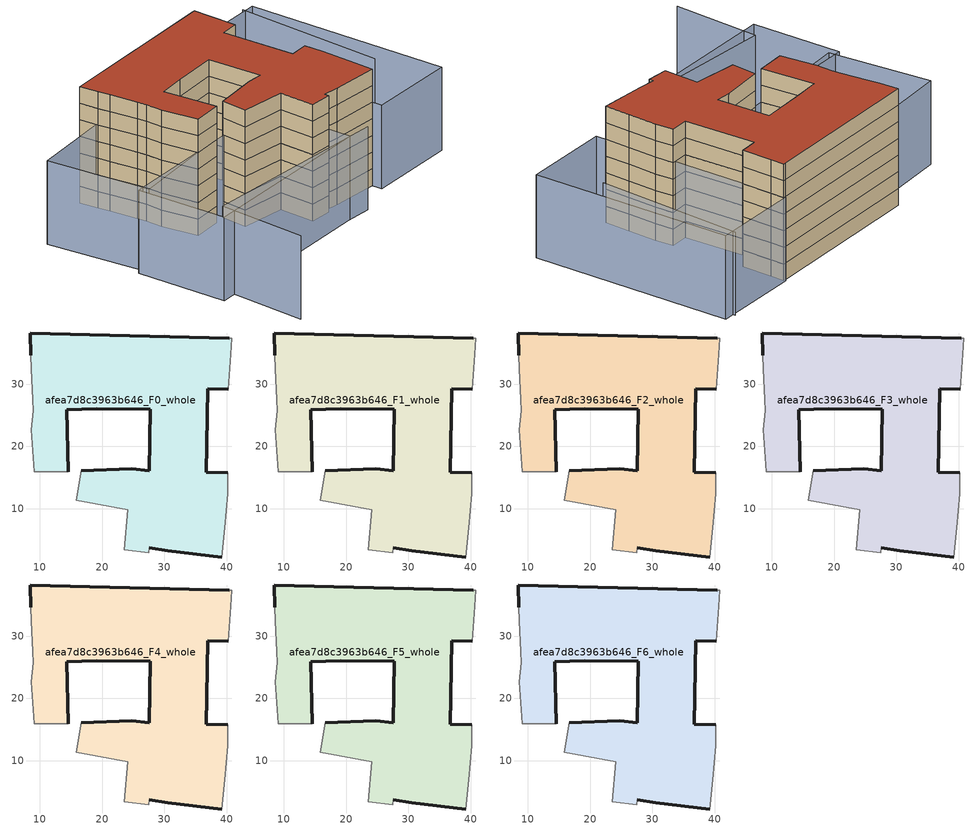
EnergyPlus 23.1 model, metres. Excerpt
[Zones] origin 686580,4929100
afea7d8c3963b646_F0_whole
 floor ground (EU_floor_Construction): 40.84,37.35 40.63,34.75 40.29,29.16 36.96,29.21 36.75,15.84 40.16,15.78 40.18,12.41 39.69,6.97 39.23,2.24 30.54,3.23 27.58,3.72 27.47,2.92 23.53,3.38 24.14,9.86 15.89,11.37 16.62,16.11 24.79,16.39 27.6,16.11 27.72,25.98 19.18,26.05 14.33,25.9 14.57,15.94 9.15,15.96 8.64,22.65 8.96,25.74 8.9,27.48 8.63,32.49 8.52,34.66 8.45,38.2 40.42,37.36 z0
 wall outside (EU_wall_Construction): 40.42,37.36 8.45,38.2 8.52,34.66 / 14.57,15.94 14.33,25.9 19.18,26.05 27.72,25.98 27.6,16.11 24.79,16.39 16.62,16.11 / 27.58,3.72 30.54,3.23 39.23,2.24 / 40.16,15.78 36.75,15.84 36.96,29.21 40.29,29.16 z0:3
 wall adiabatic (EU_wall_Construction): 8.52,34.66 8.63,32.49 8.9,27.48 8.96,25.74 8.64,22.65 9.15,15.96 14.57,15.94 / 16.62,16.11 15.89,11.37 24.14,9.86 23.53,3.38 27.47,2.92 27.58,3.72 / 39.23,2.24 39.69,6.97 40.18,12.41 40.16,15.78 / 40.29,29.16 40.63,34.75 40.84,37.35 40.42,37.36 z0:3
afea7d8c3963b646_F1_whole
 floor to afea7d8c3963b646_F0_whole (EU_floor_Construction): 40.84,37.35 40.63,34.75 40.29,29.16 36.96,29.21 36.75,15.84 40.16,15.78 40.18,12.41 39.69,6.97 39.23,2.24 30.54,3.23 27.58,3.72 27.47,2.92 23.53,3.38 24.14,9.86 15.89,11.37 16.62,16.11 24.79,16.39 27.6,16.11 27.72,25.98 19.18,26.05 14.33,25.9 14.57,15.94 9.15,15.96 8.64,22.65 8.96,25.74 8.9,27.48 8.63,32.49 8.52,34.66 8.45,38.2 40.42,37.36 z3
 wall outside (EU_wall_Construction): 40.42,37.36 8.45,38.2 8.52,34.66 / 14.57,15.94 14.33,25.9 19.18,26.05 27.72,25.98 27.6,16.11 24.79,16.39 16.62,16.11 / 27.58,3.72 30.54,3.23 39.23,2.24 / 40.16,15.78 36.75,15.84 36.96,29.21 40.29,29.16 z3:6
 wall adiabatic (EU_wall_Construction): 8.52,34.66 8.63,32.49 8.9,27.48 8.96,25.74 8.64,22.65 9.15,15.96 14.57,15.94 / 16.62,16.11 15.89,11.37 24.14,9.86 23.53,3.38 27.47,2.92 27.58,3.72 / 39.23,2.24 39.69,6.97 40.18,12.41 40.16,15.78 / 40.29,29.16 40.63,34.75 40.84,37.35 40.42,37.36 z3:6
afea7d8c3963b646_F2_whole
 floor to afea7d8c3963b646_F1_whole (EU_floor_Construction): 40.84,37.35 40.63,34.75 40.29,29.16 36.96,29.21 36.75,15.84 40.16,15.78 40.18,12.41 39.69,6.97 39.23,2.24 30.54,3.23 27.58,3.72 27.47,2.92 23.53,3.38 24.14,9.86 15.89,11.37 16.62,16.11 24.79,16.39 27.6,16.11 27.72,25.98 19.18,26.05 14.33,25.9 14.57,15.94 9.15,15.96 8.64,22.65 8.96,25.74 8.9,27.48 8.63,32.49 8.52,34.66 8.45,38.2 40.42,37.36 z6
 wall outside (EU_wall_Construction): 40.42,37.36 8.45,38.2 8.52,34.66 / 14.57,15.94 14.33,25.9 19.18,26.05 27.72,25.98 27.6,16.11 24.79,16.39 16.62,16.11 / 27.58,3.72 30.54,3.23 39.23,2.24 / 40.16,15.78 36.75,15.84 36.96,29.21 40.29,29.16 z6:9
 wall adiabatic (EU_wall_Construction): 8.52,34.66 8.63,32.49 8.9,27.48 8.96,25.74 8.64,22.65 9.15,15.96 14.57,15.94 / 16.62,16.11 15.89,11.37 24.14,9.86 23.53,3.38 27.47,2.92 27.58,3.72 / 39.23,2.24 39.69,6.97 40.18,12.41 40.16,15.78 / 40.29,29.16 40.63,34.75 40.84,37.35 40.42,37.36 z6:9
afea7d8c3963b646_F3_whole
 floor to afea7d8c3963b646_F2_whole (EU_floor_Construction): 40.84,37.35 40.63,34.75 40.29,29.16 36.96,29.21 36.75,15.84 40.16,15.78 40.18,12.41 39.69,6.97 39.23,2.24 30.54,3.23 27.58,3.72 27.47,2.92 23.53,3.38 24.14,9.86 15.89,11.37 16.62,16.11 24.79,16.39 27.6,16.11 27.72,25.98 19.18,26.05 14.33,25.9 14.57,15.94 9.15,15.96 8.64,22.65 8.96,25.74 8.9,27.48 8.63,32.49 8.52,34.66 8.45,38.2 40.42,37.36 z9
 wall outside (EU_wall_Construction): 40.42,37.36 8.45,38.2 8.52,34.66 / 14.57,15.94 14.33,25.9 19.18,26.05 27.72,25.98 27.6,16.11 24.79,16.39 16.62,16.11 / 27.58,3.72 30.54,3.23 39.23,2.24 / 40.16,15.78 36.75,15.84 36.96,29.21 40.29,29.16 z9:12
 wall adiabatic (EU_wall_Construction): 8.52,34.66 8.63,32.49 8.9,27.48 8.96,25.74 8.64,22.65 9.15,15.96 14.57,15.94 / 16.62,16.11 15.89,11.37 24.14,9.86 23.53,3.38 27.47,2.92 27.58,3.72 / 39.23,2.24 39.69,6.97 40.18,12.41 40.16,15.78 / 40.29,29.16 40.63,34.75 40.84,37.35 40.42,37.36 z9:12
afea7d8c3963b646_F4_whole
 floor to afea7d8c3963b646_F3_whole (EU_floor_Construction): 40.84,37.35 40.63,34.75 40.29,29.16 36.96,29.21 36.75,15.84 40.16,15.78 40.18,12.41 39.69,6.97 39.23,2.24 30.54,3.23 27.58,3.72 27.47,2.92 23.53,3.38 24.14,9.86 15.89,11.37 16.62,16.11 24.79,16.39 27.6,16.11 27.72,25.98 19.18,26.05 14.33,25.9 14.57,15.94 9.15,15.96 8.64,22.65 8.96,25.74 8.9,27.48 8.63,32.49 8.52,34.66 8.45,38.2 40.42,37.36 z12
 wall outside (EU_wall_Construction): 40.42,37.36 8.45,38.2 8.52,34.66 / 14.57,15.94 14.33,25.9 19.18,26.05 27.72,25.98 27.6,16.11 24.79,16.39 16.62,16.11 / 27.58,3.72 30.54,3.23 39.23,2.24 / 40.16,15.78 36.75,15.84 36.96,29.21 40.29,29.16 z12:15
 wall adiabatic (EU_wall_Construction): 8.52,34.66 8.63,32.49 8.9,27.48 8.96,25.74 8.64,22.65 9.15,15.96 14.57,15.94 / 16.62,16.11 15.89,11.37 24.14,9.86 23.53,3.38 27.47,2.92 27.58,3.72 / 39.23,2.24 39.69,6.97 40.18,12.41 40.16,15.78 / 40.29,29.16 40.63,34.75 40.84,37.35 40.42,37.36 z12:15
afea7d8c3963b646_F5_whole
 floor to afea7d8c3963b646_F4_whole (EU_floor_Construction): 40.84,37.35 40.63,34.75 40.29,29.16 36.96,29.21 36.75,15.84 40.16,15.78 40.18,12.41 39.69,6.97 39.23,2.24 30.54,3.23 27.58,3.72 27.47,2.92 23.53,3.38 24.14,9.86 15.89,11.37 16.62,16.11 24.79,16.39 27.6,16.11 27.72,25.98 19.18,26.05 14.33,25.9 14.57,15.94 9.15,15.96 8.64,22.65 8.96,25.74 8.9,27.48 8.63,32.49 8.52,34.66 8.45,38.2 40.42,37.36 z15
 wall outside (EU_wall_Construction): 40.42,37.36 8.45,38.2 8.52,34.66 / 14.57,15.94 14.33,25.9 19.18,26.05 27.72,25.98 27.6,16.11 24.79,16.39 16.62,16.11 / 27.58,3.72 30.54,3.23 39.23,2.24 / 40.16,15.78 36.75,15.84 36.96,29.21 40.29,29.16 z15:18
 wall adiabatic (EU_wall_Construction): 8.52,34.66 8.63,32.49 8.9,27.48 8.96,25.74 8.64,22.65 9.15,15.96 14.57,15.94 / 16.62,16.11 15.89,11.37 24.14,9.86 23.53,3.38 27.47,2.92 27.58,3.72 / 39.23,2.24 39.69,6.97 40.18,12.41 40.16,15.78 / 40.29,29.16 40.63,34.75 40.84,37.35 40.42,37.36 z15:18
afea7d8c3963b646_F6_whole
 floor to afea7d8c3963b646_F5_whole (EU_floor_Construction): 40.84,37.35 40.63,34.75 40.29,29.16 36.96,29.21 36.75,15.84 40.16,15.78 40.18,12.41 39.69,6.97 39.23,2.24 30.54,3.23 27.58,3.72 27.47,2.92 23.53,3.38 24.14,9.86 15.89,11.37 16.62,16.11 24.79,16.39 27.6,16.11 27.72,25.98 19.18,26.05 14.33,25.9 14.57,15.94 9.15,15.96 8.64,22.65 8.96,25.74 8.9,27.48 8.63,32.49 8.52,34.66 8.45,38.2 40.42,37.36 z18
 wall outside (EU_wall_Construction): 40.42,37.36 8.45,38.2 8.52,34.66 / 14.57,15.94 14.33,25.9 19.18,26.05 27.72,25.98 27.6,16.11 24.79,16.39 16.62,16.11 / 27.58,3.72 30.54,3.23 39.23,2.24 / 40.16,15.78 36.75,15.84 36.96,29.21 40.29,29.16 z18:21
 wall adiabatic (EU_wall_Construction): 8.52,34.66 8.63,32.49 8.9,27.48 8.96,25.74 8.64,22.65 9.15,15.96 14.57,15.94 / 16.62,16.11 15.89,11.37 24.14,9.86 23.53,3.38 27.47,2.92 27.58,3.72 / 39.23,2.24 39.69,6.97 40.18,12.41 40.16,15.78 / 40.29,29.16 40.63,34.75 40.84,37.35 40.42,37.36 z18:21
 roof outside (EU_roof_Construction): 39.23,2.24 39.69,6.97 40.18,12.41 40.16,15.78 36.75,15.84 36.96,29.21 40.29,29.16 40.63,34.75 40.84,37.35 40.42,37.36 8.45,38.2 8.52,34.66 8.63,32.49 8.9,27.48 8.96,25.74 8.64,22.65 9.15,15.96 14.57,15.94 14.33,25.9 19.18,26.05 27.72,25.98 27.6,16.11 24.79,16.39 16.62,16.11 15.89,11.37 24.14,9.86 23.53,3.38 27.47,2.92 27.58,3.72 30.54,3.23 z21
shading: -6.44,-13.88 -4.6,2.27 / -4.6,2.27 31.71,-1.85 / 52.35,10.25 55.25,37.48 / 27.31,-1.34 -7.76,-0.02 / -7.76,-0.02 -7.13,16.75 / -7.13,16.75 27.94,15.43 / 27.94,15.43 27.31,-1.34 / 39.16,0.33 40.61,37.55 / 40.61,37.55 57.22,36.91 / 57.22,36.91 55.77,-0.32 / 55.77,-0.32 39.16,0.33 / 9.24,15.96 -5.95,15.51 / -5.95,15.51 -6.51,34.65 / -6.51,34.65 8.67,35.1 / 8.67,35.1 9.24,15.96 z0:15
[Building]
EU S2 Campaign: North Axis=0; Terrain=City; Solar Distribution=FullExterior
[Site:Location]
Bologna: Latitude=44.5; Longitude=11.25; Time Zone=1; Elevation=37
[SizingPeriod:WeatherFileDays]
AnnualSizingPeriod: Begin Month=1; Begin Day of Month=1; End Month=12; End Day of Month=31; Day of Week for Start Day=Monday; Use Weather File Daylight Saving Period=No; Use Weather File Rain and Snow Indicators=No
[MATERIAL]
EU_InternalMass_Material: Roughness=MediumRough; Thickness=0.1; Conductivity=1; Density=1800; Specific Heat=900; Thermal Absorptance=0.9; Solar Absorptance=0.7; Visible Absorptance=0.7
[MATERIAL:NOMASS] Roughness=MediumRough; Thermal Absorptance=0.9; Solar Absorptance=0.7; Visible Absorptance=0.7
Name | Thermal Resistance
EU_wall_NoMass | 0.905828
EU_roof_NoMass | 0.37593
EU_floor_NoMass | 0.67114
[CONSTRUCTION]
EU_wall_Construction: EU_wall_NoMass
EU_roof_Construction: EU_roof_NoMass
EU_floor_Construction: EU_floor_NoMass
EU_InternalMass_Construction: EU_InternalMass_Material
[ZONE] Type=1; Multiplier=1; Ceiling Height=autocalculate; Volume=2291.1; Floor Area=autocalculate; Part of Total Floor Area=Yes
afea7d8c3963b646_F0_whole; afea7d8c3963b646_F1_whole; afea7d8c3963b646_F2_whole; afea7d8c3963b646_F3_whole; afea7d8c3963b646_F4_whole; afea7d8c3963b646_F5_whole; afea7d8c3963b646_F6_whole
[INTERNALMASS] Construction=EU_InternalMass_Construction; Surface Area=763.7
Name | Zone or ZoneList
afea7d8c3963b646_F0_whole_EU_InternalMass | afea7d8c3963b646_F0_whole
afea7d8c3963b646_F1_whole_EU_InternalMass | afea7d8c3963b646_F1_whole
afea7d8c3963b646_F2_whole_EU_InternalMass | afea7d8c3963b646_F2_whole
afea7d8c3963b646_F3_whole_EU_InternalMass | afea7d8c3963b646_F3_whole
afea7d8c3963b646_F4_whole_EU_InternalMass | afea7d8c3963b646_F4_whole
afea7d8c3963b646_F5_whole_EU_InternalMass | afea7d8c3963b646_F5_whole
afea7d8c3963b646_F6_whole_EU_InternalMass | afea7d8c3963b646_F6_whole
[OTHEREQUIPMENT] Fuel Type=Electricity; Design Level Calculation Method=Watts/Area; Power per Zone Floor Area=1; Fraction Latent=0; Fraction Radiant=0; Fraction Lost=0; Carbon Dioxide Generation Rate=0; EndUse Subcategory=EU_Step8_InternalGains
Name | Zone or ZoneList or Space or SpaceList | Schedule
EU_Step8_InternalGain_afea7d8c3963b646_F0_whole_f000 | afea7d8c3963b646_F0_whole | EU_Step8_GainSchedule_afea7d8c3963b646_F0_whole_f000
EU_Step8_InternalGain_afea7d8c3963b646_F1_whole_f000 | afea7d8c3963b646_F1_whole | EU_Step8_GainSchedule_afea7d8c3963b646_F1_whole_f000
EU_Step8_InternalGain_afea7d8c3963b646_F2_whole_f000 | afea7d8c3963b646_F2_whole | EU_Step8_GainSchedule_afea7d8c3963b646_F2_whole_f000
EU_Step8_InternalGain_afea7d8c3963b646_F3_whole_f000 | afea7d8c3963b646_F3_whole | EU_Step8_GainSchedule_afea7d8c3963b646_F3_whole_f000
EU_Step8_InternalGain_afea7d8c3963b646_F4_whole_f000 | afea7d8c3963b646_F4_whole | EU_Step8_GainSchedule_afea7d8c3963b646_F4_whole_f000
EU_Step8_InternalGain_afea7d8c3963b646_F5_whole_f000 | afea7d8c3963b646_F5_whole | EU_Step8_GainSchedule_afea7d8c3963b646_F5_whole_f000
EU_Step8_InternalGain_afea7d8c3963b646_F6_whole_f000 | afea7d8c3963b646_F6_whole | EU_Step8_GainSchedule_afea7d8c3963b646_F6_whole_f000
[ZONEVENTILATION:DESIGNFLOWRATE] Schedule=EU_AlwaysOn; Design Flow Rate Calculation Method=AirChanges/Hour; Air Changes per Hour=0.73129; Ventilation Type=Natural; Fan Pressure Rise=0; Fan Total Efficiency=1; Constant Term Coefficient=1; Temperature Term Coefficient=0; Velocity Term Coefficient=0; Velocity Squared Term Coefficient=0; Minimum Indoor Temperature=-100; Maximum Indoor Temperature=100; Delta Temperature=-100; Minimum Outdoor Temperature=-100; Maximum Outdoor Temperature=100; Maximum Wind Speed=40
Name | Zone or ZoneList or Space or SpaceList
EU_ConstantAir_afea7d8c3963b646_F0_whole | afea7d8c3963b646_F0_whole
EU_ConstantAir_afea7d8c3963b646_F1_whole | afea7d8c3963b646_F1_whole
EU_ConstantAir_afea7d8c3963b646_F2_whole | afea7d8c3963b646_F2_whole
EU_ConstantAir_afea7d8c3963b646_F3_whole | afea7d8c3963b646_F3_whole
EU_ConstantAir_afea7d8c3963b646_F4_whole | afea7d8c3963b646_F4_whole
EU_ConstantAir_afea7d8c3963b646_F5_whole | afea7d8c3963b646_F5_whole
EU_ConstantAir_afea7d8c3963b646_F6_whole | afea7d8c3963b646_F6_whole
[HVACTEMPLATE:THERMOSTAT] Constant Heating Setpoint=20; Constant Cooling Setpoint=50
EU_HeatOnly_afea7d8c3963b646_F0_whole; EU_HeatOnly_afea7d8c3963b646_F1_whole; EU_HeatOnly_afea7d8c3963b646_F2_whole; EU_HeatOnly_afea7d8c3963b646_F3_whole; EU_HeatOnly_afea7d8c3963b646_F4_whole; EU_HeatOnly_afea7d8c3963b646_F5_whole; EU_HeatOnly_afea7d8c3963b646_F6_whole
[HVACTEMPLATE:ZONE:IDEALLOADSAIRSYSTEM] System Availability Schedule=EU_AlwaysOn; Maximum Heating Supply Air Temperature=50; Minimum Cooling Supply Air Temperature=13; Maximum Heating Supply Air Humidity Ratio=0.0156; Minimum Cooling Supply Air Humidity Ratio=0.0077; Heating Limit=NoLimit; Cooling Limit=NoLimit; Heating Availability Schedule=EU_AlwaysOn; Cooling Availability Schedule=EU_CoolingOff; Dehumidification Control Type=ConstantSensibleHeatRatio; Cooling Sensible Heat Ratio=0.7; Dehumidification Setpoint=60; Humidification Control Type=None; Humidification Setpoint=30; Outdoor Air Method=None; Outdoor Air Flow Rate per Person=0.00944; Outdoor Air Flow Rate per Zone Floor Area=0; Outdoor Air Flow Rate per Zone=0; Demand Controlled Ventilation Type=None; Outdoor Air Economizer Type=NoEconomizer; Heat Recovery Type=None; Sensible Heat Recovery Effectiveness=0.7; Latent Heat Recovery Effectiveness=0.65
Name | Template Thermostat
afea7d8c3963b646_F0_whole | EU_HeatOnly_afea7d8c3963b646_F0_whole
afea7d8c3963b646_F1_whole | EU_HeatOnly_afea7d8c3963b646_F1_whole
afea7d8c3963b646_F2_whole | EU_HeatOnly_afea7d8c3963b646_F2_whole
afea7d8c3963b646_F3_whole | EU_HeatOnly_afea7d8c3963b646_F3_whole
afea7d8c3963b646_F4_whole | EU_HeatOnly_afea7d8c3963b646_F4_whole
afea7d8c3963b646_F5_whole | EU_HeatOnly_afea7d8c3963b646_F5_whole
afea7d8c3963b646_F6_whole | EU_HeatOnly_afea7d8c3963b646_F6_whole
[SIZING:ZONE] Zone Cooling Design Supply Air Temperature Input Method=SupplyAirTemperature; Zone Cooling Design Supply Air Temperature=13; Zone Heating Design Supply Air Temperature Input Method=SupplyAirTemperature; Zone Heating Design Supply Air Temperature=50; Zone Cooling Design Supply Air Humidity Ratio=0.008; Zone Heating Design Supply Air Humidity Ratio=0.008; Cooling Design Air Flow Method=DesignDay; Cooling Design Air Flow Rate=0; Cooling Minimum Air Flow per Zone Floor Area=0.000762; Cooling Minimum Air Flow=0; Cooling Minimum Air Flow Fraction=0.2; Heating Design Air Flow Method=DesignDay; Heating Design Air Flow Rate=0; Heating Maximum Air Flow per Zone Floor Area=0.002032; Heating Maximum Air Flow=0.141576; Heating Maximum Air Flow Fraction=0.3; Account for Dedicated Outdoor Air System=No; Dedicated Outdoor Air System Control Strategy=NeutralSupplyAir; Dedicated Outdoor Air Low Setpoint Temperature for Design=autosize; Dedicated Outdoor Air High Setpoint Temperature for Design=autosize; Zone Load Sizing Method=Sensible Load Only No Latent Load; Zone Latent Cooling Design Supply Air Humidity Ratio Input Method=HumidityRatioDifference; Zone Cooling Design Supply Air Humidity Ratio Difference=0.005; Zone Latent Heating Design Supply Air Humidity Ratio Input Method=HumidityRatioDifference; Zone Humidification Design Supply Air Humidity Ratio Difference=0.005
afea7d8c3963b646_F0_whole; afea7d8c3963b646_F1_whole; afea7d8c3963b646_F2_whole; afea7d8c3963b646_F3_whole; afea7d8c3963b646_F4_whole; afea7d8c3963b646_F5_whole; afea7d8c3963b646_F6_whole
[SCHEDULE:CONSTANT]
Name | Hourly Value
EU_AlwaysOn | 1
EU_CoolingOff | 0
[SCHEDULE:FILE] Column Number=1; Rows to Skip at Top=0; Number of Hours of Data=8760; Column Separator=Comma; Interpolate to Timestep=No; Minutes per Item=60; Adjust Schedule for Daylight Savings=Yes
Name | File
EU_Step8_GainSchedule_afea7d8c3963b646_F0_whole_f000 | ../../schedules/afea7d8c3963b646/afea7d8c3963b646_F0_whole_f000_gain.csv
EU_Step8_GainSchedule_afea7d8c3963b646_F1_whole_f000 | ../../schedules/afea7d8c3963b646/afea7d8c3963b646_F1_whole_f000_gain.csv
EU_Step8_GainSchedule_afea7d8c3963b646_F2_whole_f000 | ../../schedules/afea7d8c3963b646/afea7d8c3963b646_F2_whole_f000_gain.csv
EU_Step8_GainSchedule_afea7d8c3963b646_F3_whole_f000 | ../../schedules/afea7d8c3963b646/afea7d8c3963b646_F3_whole_f000_gain.csv
EU_Step8_GainSchedule_afea7d8c3963b646_F4_whole_f000 | ../../schedules/afea7d8c3963b646/afea7d8c3963b646_F4_whole_f000_gain.csv
EU_Step8_GainSchedule_afea7d8c3963b646_F5_whole_f000 | ../../schedules/afea7d8c3963b646/afea7d8c3963b646_F5_whole_f000_gain.csv
EU_Step8_GainSchedule_afea7d8c3963b646_F6_whole_f000 | ../../schedules/afea7d8c3963b646/afea7d8c3963b646_F6_whole_f000_gain.csv
